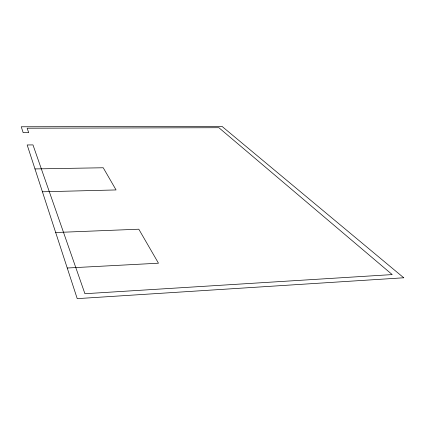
<?xml version="1.0" encoding="UTF-8"?>
<svg xmlns="http://www.w3.org/2000/svg" width="425" height="425" viewBox="0 0 425 425"><rect width="100%" height="100%" fill="white"/><g stroke="black" fill="none" stroke-linecap="round" stroke-linejoin="round"><path stroke-width="0.64" d="M67.246 268.01L158.482 263.208L138.8 229.208L55.686 232.518M42.426 191.792L116.067 189.938L103.233 167.763L34.977 168.927M403.75 277.78L77.217 298.637L27.173 144.962L32.975 144.914L84.926 293.723L392.206 274.582L218.896 127.718L27.147 128.212L28.698 132.664L23.173 132.685L21.25 126.777L221.977 126.363L403.75 277.78"/></g></svg>
